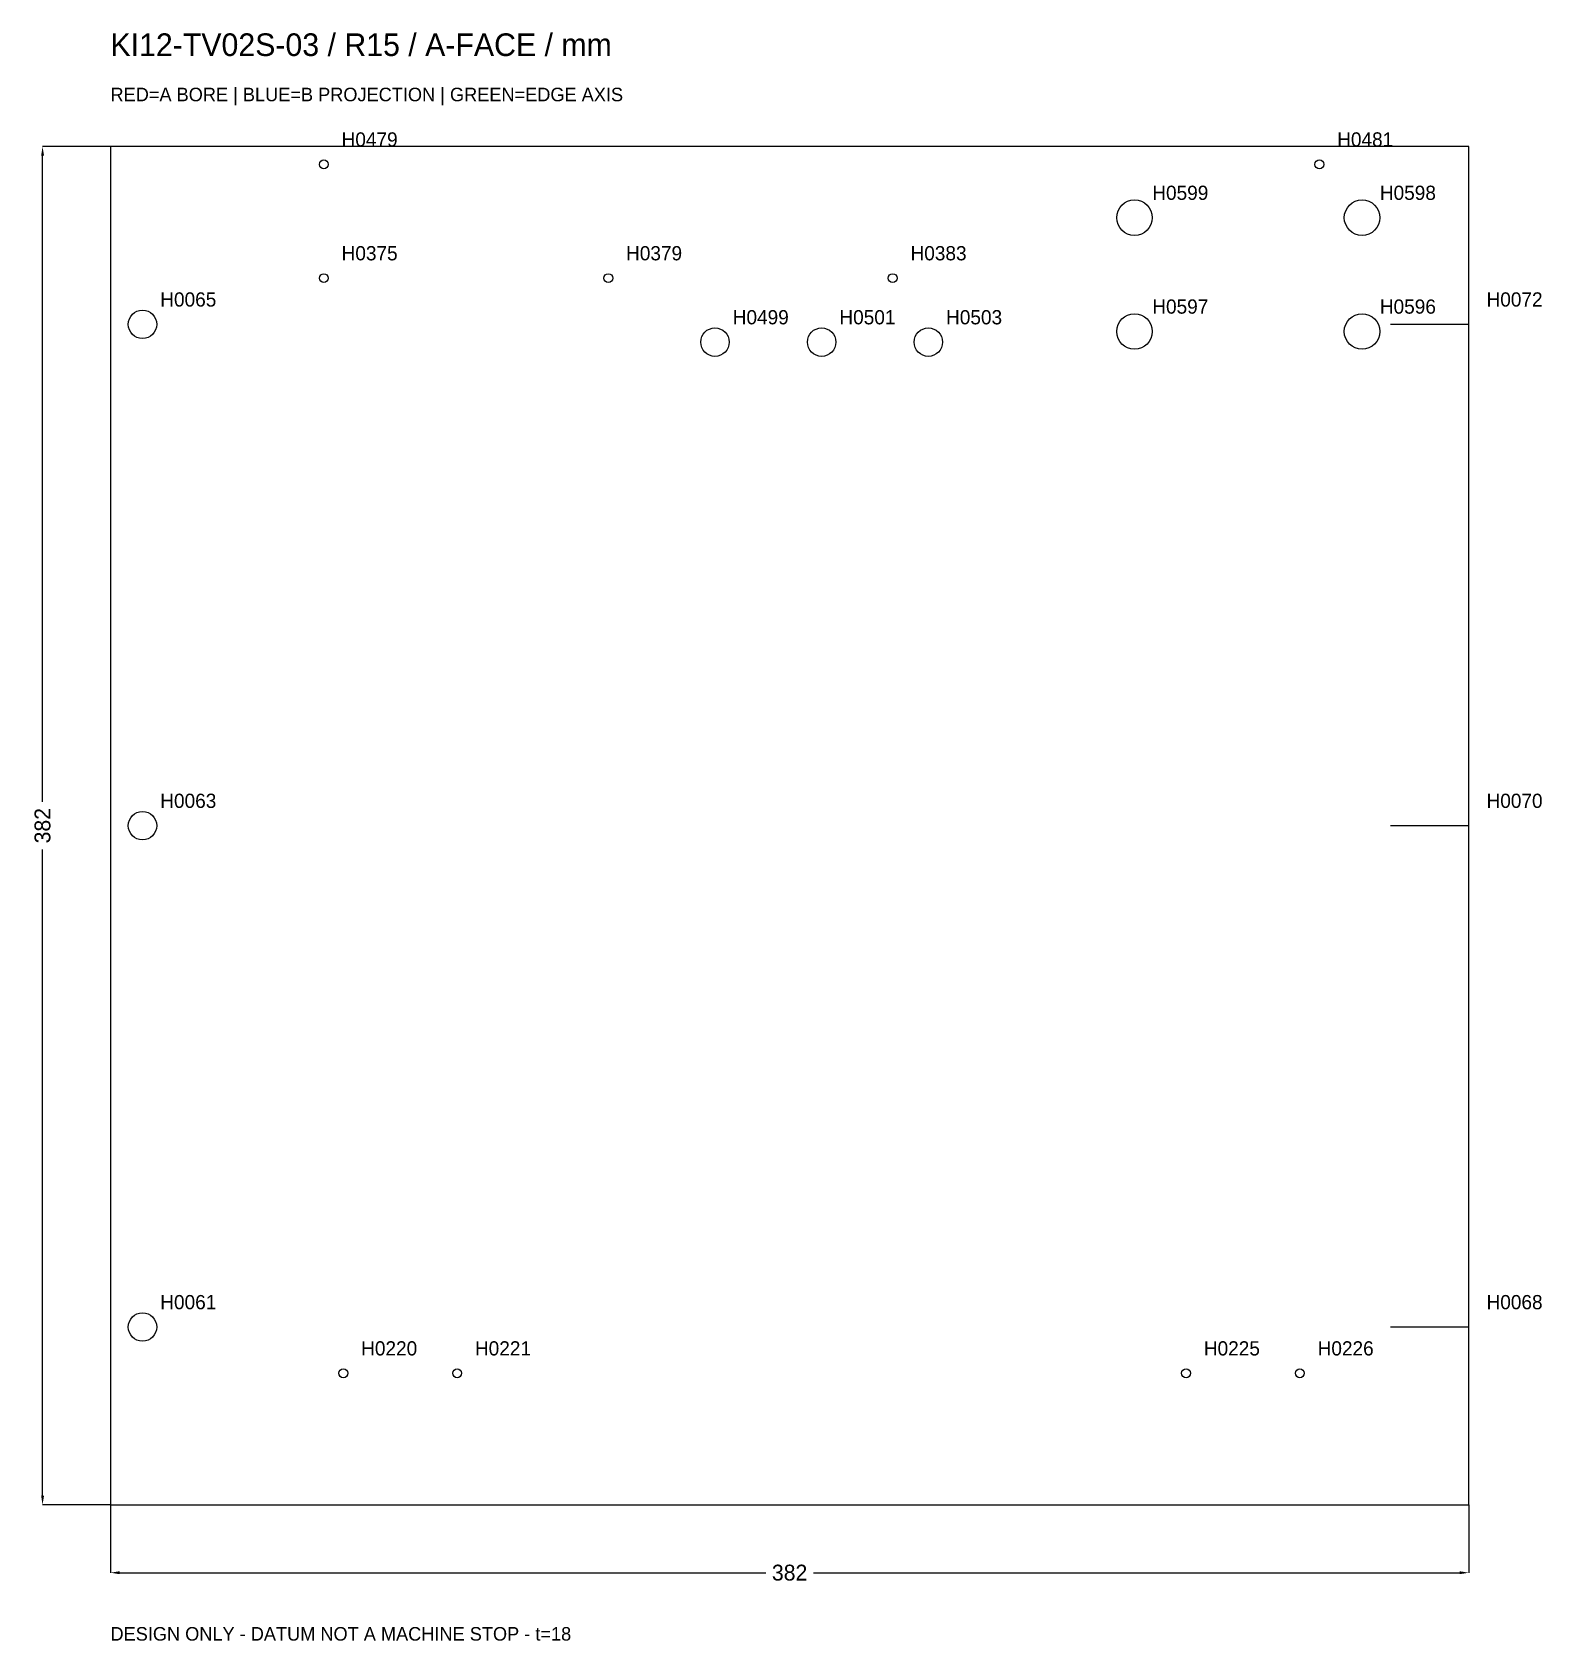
# Model space of a CAD drawing. Header units: millimetres. Extents: x -22 to 403, y -38 to 414.
import ezdxf

# ---------------------------------------------------------------- set-up
doc = ezdxf.new("R2010")
doc.units = ezdxf.units.MM
for name, color, linetype in [('BORE_A', 1, 'Continuous'), ('BORE_B', 5, 'Continuous'), ('CONTOUR', 7, 'Continuous'), ('EDGE_BORE', 3, 'Continuous'), ('TEXT', 7, 'Continuous')]:
    doc.layers.add(name, color=color, linetype=linetype)
doc.dimstyles.get("Standard").update_dxf_attribs({"dimtxt": 2.5, "dimasz": 2.5, "dimexe": 1.25, "dimexo": 0.625, "dimtad": 1, "dimcen": 2.5, "dimazin": 3, "dimtfac": 1, "dimtmove": 0, "dimatfit": 3})

# ---------------------------------------------------------------- blocks, each defined once
blk = doc.blocks.new('_CLOSEDFILLED')
at = {"color": 0, "linetype": 'BYBLOCK'}
blk.add_solid([(-1, 0.16), (0, 0), (-1, -0.16)], dxfattribs=at)
blk = doc.blocks.new('*D1')
at = {"color": 2}
for p, q in [((0, 0), (0, -19.1)), ((382, 0), (382, -19.1)), ((2.55, -19.1), (184.31, -19.1)), ((197.68, -19.1), (379.45, -19.1))]:
    blk.add_line(p, q, dxfattribs=at)
at = {"layer": 'Defpoints'}
for p in [(0, 0), (382, 0), (0, -19.1)]:
    blk.add_point(p, dxfattribs=at)
at = {"color": 2, "xscale": 2.546666666666667, "yscale": 2.546666666666667, "rotation": 180}
blk.add_blockref('_CLOSEDFILLED', (0, -19.1), dxfattribs=at)
at = {"color": 2, "xscale": 2.546666666666667, "yscale": 2.546666666666667}
blk.add_blockref('_CLOSEDFILLED', (382, -19.1), dxfattribs=at)
at = {"color": 7, "insert": (191, -19.1), "char_height": 4.457, "attachment_point": 5}
blk.add_mtext('382', dxfattribs=at)
blk = doc.blocks.new('*D2')
at = {"color": 2}
for p, q in [((0, 382), (-19.1, 382)), ((-19.1, 197.68), (-19.1, 379.45)), ((-19.1, 2.55), (-19.1, 184.31)), ((0, 0), (-19.1, 0))]:
    blk.add_line(p, q, dxfattribs=at)
at = {"layer": 'Defpoints'}
for p in [(0, 382), (-19.1, 0), (0, 0)]:
    blk.add_point(p, dxfattribs=at)
at = {"color": 2, "xscale": 2.546666666666667, "yscale": 2.546666666666667}
for p, rotation in [((-19.1, 382), 90), ((-19.1, 0), 270)]:
    blk.add_blockref('_CLOSEDFILLED', p, dxfattribs=dict(at, rotation=rotation))
at = {"color": 7, "insert": (-19.1, 191), "char_height": 4.457, "attachment_point": 5, "rotation": 90}
blk.add_mtext('382', dxfattribs=at)

msp = doc.modelspace()

# ---------------------------------------------------------------- linework, layer by layer
at = {"layer": 'BORE_A'}
for centre in [(60, 377), (340, 377)]:
    msp.add_circle(centre, 1.25, dxfattribs=at)
at = {"layer": 'BORE_B'}
for centre, radius in [((288, 362), 5), ((352, 362), 5), ((60, 345), 1.25), ((140, 345), 1.25), ((220, 345), 1.25), ((9, 332), 4), ((288, 330), 5), ((352, 330), 5), ((170, 327), 4), ((200, 327), 4), ((230, 327), 4), ((9, 191), 4), ((9, 50), 4), ((65.5, 37), 1.25), ((97.5, 37), 1.25), ((302.5, 37), 1.25), ((334.5, 37), 1.25)]:
    msp.add_circle(centre, radius, dxfattribs=at)
at = {"layer": 'CONTOUR'}
msp.add_lwpolyline([(0, 0), (382, 0), (382, 382), (0, 382)], close=True, dxfattribs=at)
at = {"layer": 'EDGE_BORE'}
for p, q in [((382, 332), (360, 332)), ((382, 191), (360, 191)), ((382, 50), (360, 50))]:
    msp.add_line(p, q, dxfattribs=at)

# ---------------------------------------------------------------- texts
at = {"layer": 'TEXT'}
for s, height, p in [('KI12-TV02S-03 / R15 / A-FACE / mm', 6.36667, (0, 407.467)), ('RED=A BORE | BLUE=B PROJECTION | GREEN=EDGE AXIS', 3.82, (0, 394.733)), ('H0479', 4, (65, 382)), ('H0481', 4, (345, 382)), ('H0599', 4, (293, 367)), ('H0598', 4, (357, 367)), ('H0375', 4, (65, 350)), ('H0379', 4, (145, 350)), ('H0383', 4, (225, 350)), ('H0065', 4, (14, 337)), ('H0072', 4, (387, 337)), ('H0499', 4, (175, 332)), ('H0501', 4, (205, 332)), ('H0503', 4, (235, 332)), ('H0597', 4, (293, 335)), ('H0596', 4, (357, 335)), ('H0063', 4, (14, 196)), ('H0070', 4, (387, 196)), ('H0061', 4, (14, 55)), ('H0068', 4, (387, 55)), ('H0220', 4, (70.5, 42)), ('H0221', 4, (102.5, 42)), ('H0225', 4, (307.5, 42)), ('H0226', 4, (339.5, 42)), ('DESIGN ONLY - DATUM NOT A MACHINE STOP - t=18', 3.82, (0, -38.2))]:
    msp.add_text(s, height=height, dxfattribs=at).set_placement(p)

# ---------------------------------------------------------------- dimensions: what is measured, and where the dimension line sits
dim = msp.add_linear_dim(base=(-19.1, 0), p1=(0, 0), p2=(0, 382), angle=90, dimstyle='Standard', override={"dimtxt": 4.456667, "dimasz": 2.546667, "dimdec": 2, "dimclrd": 2, "dimclre": 2, "dimclrt": 7})
dim.commit()
dim.dimension.update_dxf_attribs({"geometry": '*D2', "text_midpoint": (-19.1, 191)})
dim = msp.add_linear_dim(base=(0, -19.1), p1=(0, 0), p2=(382, 0), dimstyle='Standard', override={"dimtxt": 4.456667, "dimasz": 2.546667, "dimdec": 2, "dimclrd": 2, "dimclre": 2, "dimclrt": 7})
dim.commit()
dim.dimension.update_dxf_attribs({"geometry": '*D1', "text_midpoint": (191, -19.1)})

doc.saveas('drawing.dxf')
